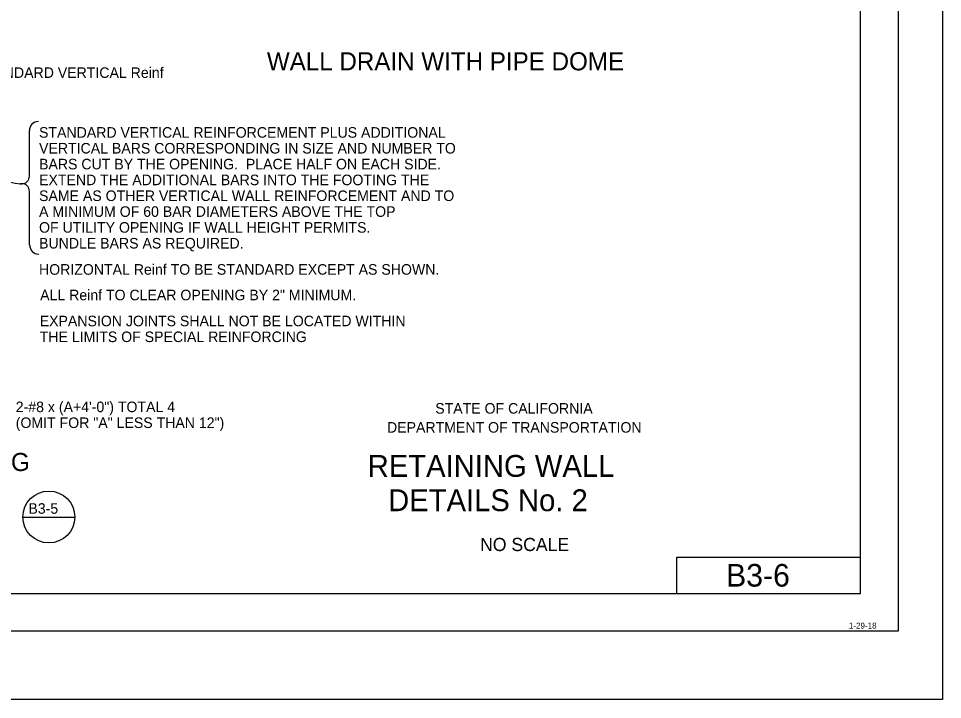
# Model space of a CAD drawing. Extents: x -894 to 866, y -476 to 714.
# Drawn here: x 252 to 866, y -476 to -25 of the extents above; entities that cross this region are included whole.
import ezdxf

# ---------------------------------------------------------------- set-up
doc = ezdxf.new("R2010")
doc.units = 0
for name, color, linetype in [('10 Sheet Format', 7, 'Continuous'), ('56 Stage 3 Anno', 7, 'Continuous'), ('57 Undefined', 7, 'Continuous')]:
    doc.layers.add(name, color=color, linetype=linetype)

msp = doc.modelspace()

# ---------------------------------------------------------------- linework, layer by layer
at = {"layer": '10 Sheet Format'}
for p, q in [((811.55, -406.04), (811.55, 643.96)), ((689.54, -406.04), (689.54, -382.04)), ((689.54, -382.04), (811.55, -382.04)), ((198.77, -406.04), (811.55, -406.04)), ((836.58, -431.05), (836.58, -431.05))]:
    msp.add_line(p, q, dxfattribs=at)
for points in [[(-894.04, 713.56), (865.96, 713.56), (865.96, -476.44), (-894.04, -476.44)], [(-863.43, 668.96), (836.57, 668.96), (836.57, -431.04), (-863.43, -431.04)], [(-863.43, 668.96), (836.57, 668.96), (836.57, -431.04), (-863.43, -431.04)]]:
    msp.add_lwpolyline(points, close=True, dxfattribs=at)
at = {"layer": '56 Stage 3 Anno'}
for p, q in [((259.69, -129.28), (259.69, -98.99)), ((254.69, -134.28), (253.69, -134.28)), ((253.69, -134.28), (254.69, -134.28)), ((259.69, -175.12), (259.69, -139.28))]:
    msp.add_line(p, q, dxfattribs=at)
for centre, radius, start, end in [((265.69, -99.04), 6, 90, 180), ((254.83, -103.45), 30.84, 253.91174, 268.73449), ((254.69, -129.28), 5, 270, 0), ((254.69, -139.28), 5, 0, 90), ((265.91, -175.02), 6, 180, 270)]:
    msp.add_arc(centre, radius, start, end, dxfattribs=at)
at = {"layer": '57 Undefined'}
msp.add_line((255.41, -355.39), (289.85, -355.39), dxfattribs=at)
msp.add_circle((272.63, -355.39), 17.22, dxfattribs=at)

# ---------------------------------------------------------------- texts
at = {"layer": '10 Sheet Format'}
for s, height, p in [('STATE OF CALIFORNIA', 7, (529.16, -286.82)), ('DEPARTMENT OF TRANSPORTATION', 7, (497.16, -299.43)), ('RETAINING WALL', 14.5, (484.32, -328.76)), ('DETAILS No. 2', 14.5, (497.9, -351.52)), ('NO SCALE', 8.75, (558.93, -377.98)), ('B3-6', 15, (722.24, -401.54)), ('1-29-18', 4, (803.74, -429.46))]:
    msp.add_text(s, height=height, dxfattribs=at).set_placement(p)
at = {"layer": '57 Undefined'}
for s, height, p in [('WALL DRAIN WITH PIPE DOME', 12, (417.39, -59.12)), ('STANDARD VERTICAL Reinf', 7, (224.51, -64.14)), ('STANDARD VERTICAL REINFORCEMENT PLUS ADDITIONAL', 7, (266.14, -103.79)), ('VERTICAL BARS CORRESPONDING IN SIZE AND NUMBER TO', 7, (266.14, -114.29)), ('BARS CUT BY THE OPENING.  PLACE HALF ON EACH SIDE.', 7, (266.14, -124.79)), ('EXTEND THE ADDITIONAL BARS INTO THE FOOTING THE', 7, (266.14, -135.29)), ('SAME AS OTHER VERTICAL WALL REINFORCEMENT AND TO', 7, (266.14, -145.79)), ('A MINIMUM OF 60 BAR DIAMETERS ABOVE THE TOP', 7, (266.14, -156.29)), ('OF UTILITY OPENING IF WALL HEIGHT PERMITS.', 7, (266.14, -166.79)), ('BUNDLE BARS AS REQUIRED.', 7, (266.14, -177.29)), ('HORIZONTAL Reinf TO BE STANDARD EXCEPT AS SHOWN.', 7, (266.11, -194.67)), ('ALL Reinf TO CLEAR OPENING BY 2" MINIMUM.', 7, (266.86, -211.63)), ('EXPANSION JOINTS SHALL NOT BE LOCATED WITHIN', 7, (266.57, -228.85)), ('THE LIMITS OF SPECIAL REINFORCING', 7, (266.57, -239.35)), ('2-#8 x (A+4\'-0") TOTAL 4', 7, (250.67, -285.84)), ('(OMIT FOR "A" LESS THAN 12")', 7, (250.67, -296.34)), ('RETAINING WALL UTILITY OPENING', 12, (-18.22, -324.89)), ('B3-5', 7, (259.06, -353.23))]:
    msp.add_text(s, height=height, dxfattribs=at).set_placement(p)

doc.saveas('drawing.dxf')
